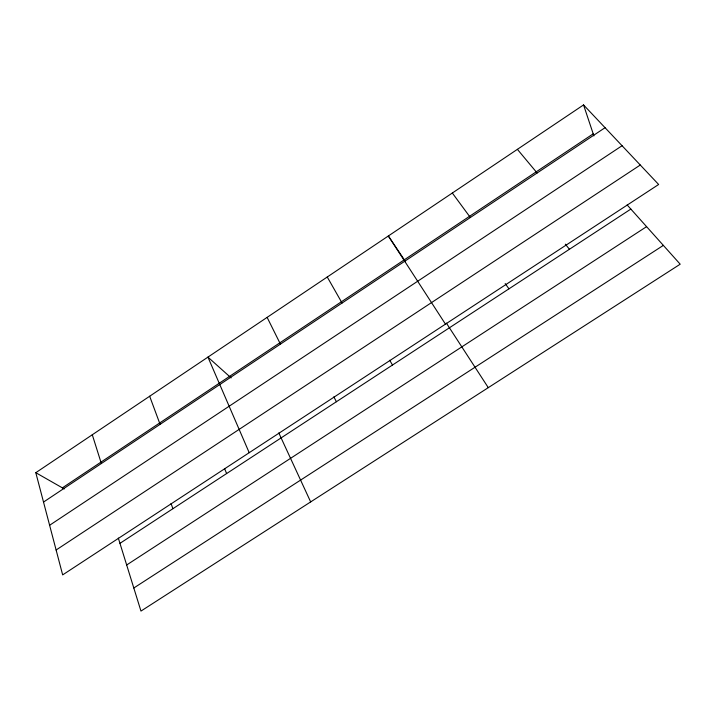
<?xml version="1.0" encoding="UTF-8"?>
<svg xmlns="http://www.w3.org/2000/svg" width="716" height="716" viewBox="0 0 716 716"><rect width="100%" height="100%" fill="white"/><g stroke="black" fill="none" stroke-linecap="round" stroke-linejoin="round"><path stroke-width="1.07" d="M35.8 472.694L583.549 104.921L658.648 184.486L62.659 574.894L35.8 472.694L64.279 488.938M62.382 487.856L593.206 133.829M43.524 502.068L605.047 127.699M49.619 525.258L622.07 145.724M56.117 550.004L640.283 165.02M119.957 543.346L630.859 209.081M126.669 564.987L646.584 226.65M133.811 588.006L663.356 245.382M231.134 377.905L207.935 357.114L249.204 452.7M627.162 204.955L680.2 264.195L140.963 611.079L118.319 538.056M517.391 149.34L537.125 172.977M565.327 244.165L569.444 249.266M452.333 193.025L470.358 217.494M505.174 283.581L508.969 288.825M405.56 261.626L388.349 235.985L445.459 324.133M446.399 323.122L488.285 387.651M389.71 360.255L392.493 365.035M327.257 277.002L342.069 303.02M333.853 396.852L336.395 401.739M267.122 317.376L280.43 344.119M278.801 432.92L310.663 501.916M224.538 468.461L226.614 473.562M149.662 396.243L160.089 424.346M171.052 503.509L172.905 508.7M583.549 104.921L593.895 135.888M92.292 434.764L101.35 463.512"/></g></svg>
